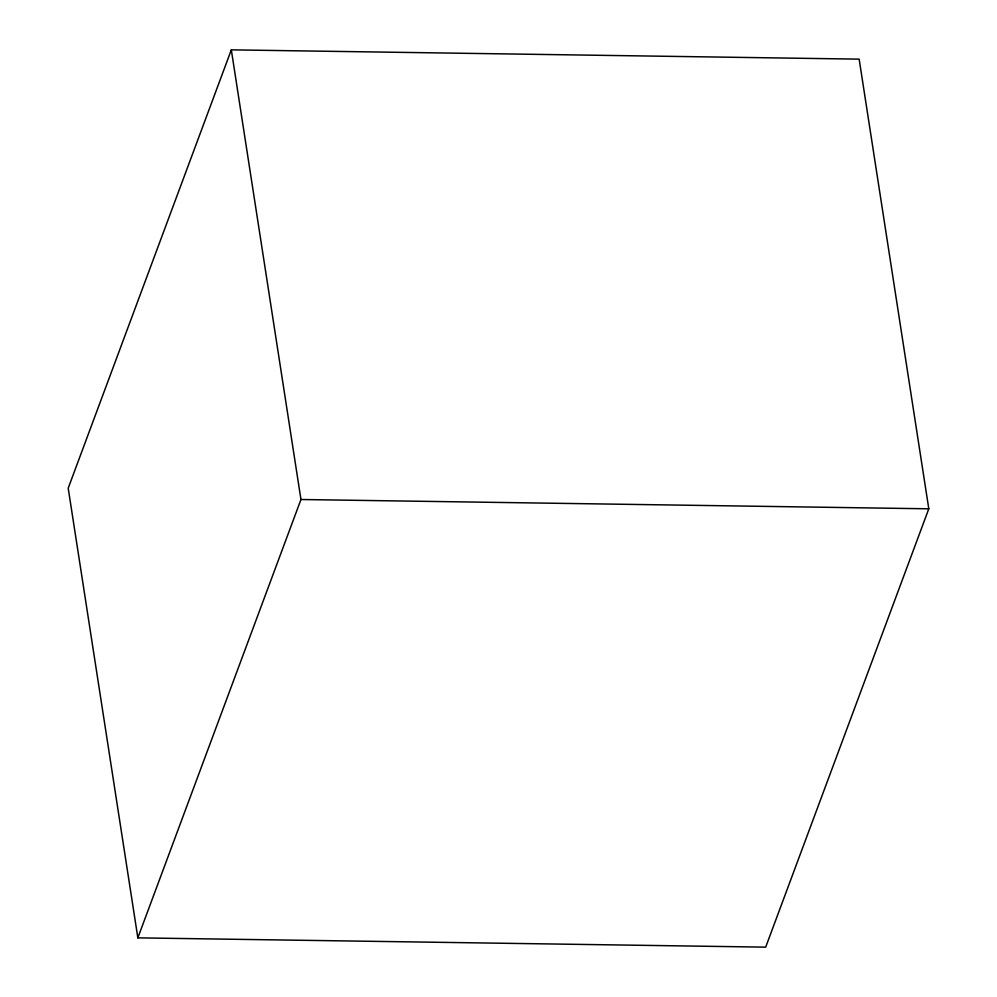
<?xml version="1.0" encoding="UTF-8"?>
<svg xmlns="http://www.w3.org/2000/svg" width="997" height="997" viewBox="0 0 997 997"><rect width="100%" height="100%" fill="white"/><g stroke="black" fill="none" stroke-linecap="round" stroke-linejoin="round"><path stroke-width="1.5" d="M231.316 49.85L68.207 488.194L137.848 937.853L765.684 947.15L928.793 508.806L859.152 59.147L231.316 49.85L300.957 499.509L137.848 937.853M300.957 499.509L928.793 508.806"/></g></svg>
